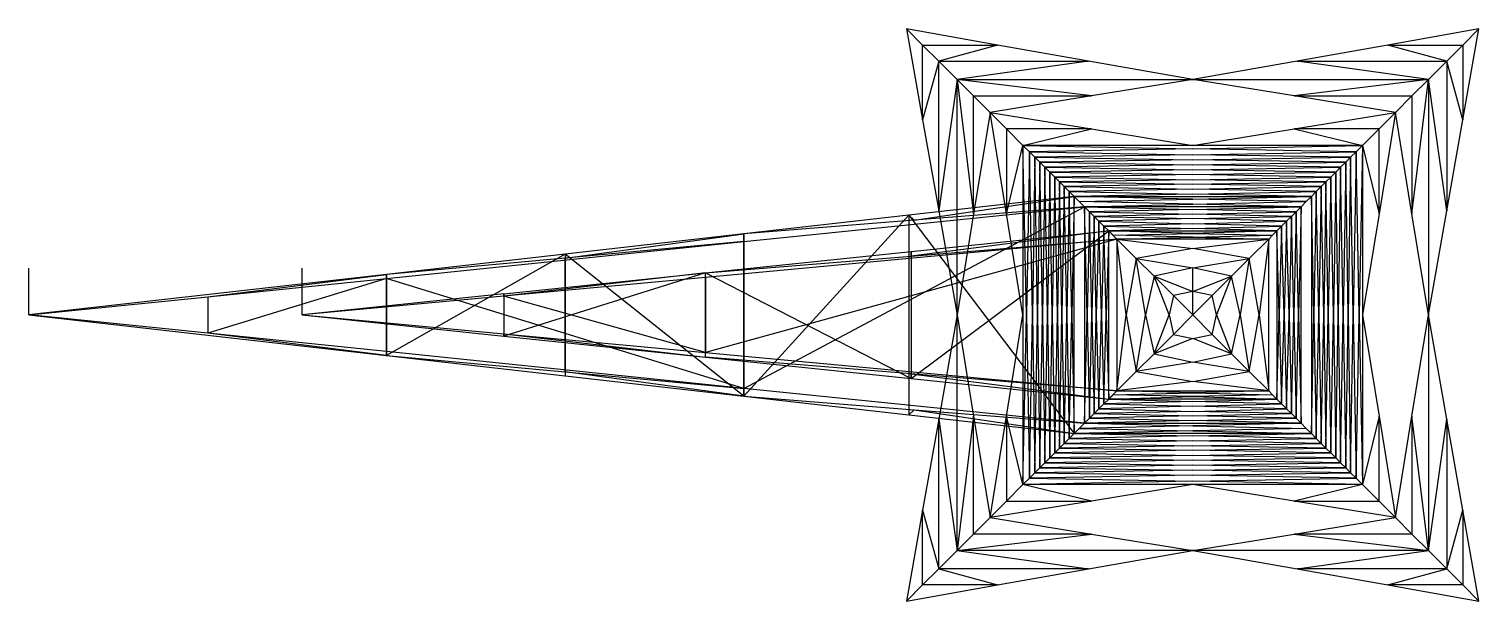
# Model space of a CAD drawing. Header units: metres. Extents: x -25 to 7, y -5 to 968.
# Drawn here: x -24.75 to 6.09, y 473.91 to 486.09 of the extents above; entities that cross this region are included whole.
import ezdxf

# ---------------------------------------------------------------- set-up
doc = ezdxf.new("R2010")
doc.units = ezdxf.units.M

msp = doc.modelspace()

# ---------------------------------------------------------------- linework, layer by layer
at = {"layer": 'tower_e_body'}
for p, q in [((-4.152, 485.745, 2.622), (-6.087, 486.087)), ((-6.087, 486.087), (-5.745, 484.152, 2.622)), ((-5.745, 485.745, 2.622), (-6.087, 486.087)), ((6.087, 486.087), (4.152, 485.745, 2.622)), ((6.087, 486.087), (5.745, 485.745, 2.622)), ((5.745, 484.152, 2.622), (6.087, 486.087)), ((-5.745, 485.745, 2.622), (-4.152, 485.745, 2.622)), ((-5.403, 485.403, 5.244), (-5.745, 485.745, 2.622)), ((-5.745, 484.152, 2.622), (-5.745, 485.745, 2.622)), ((-4.152, 485.745, 2.622), (-5.403, 485.403, 5.244)), ((-2.217, 485.403, 5.244), (-4.152, 485.745, 2.622)), ((4.152, 485.745, 2.622), (2.217, 485.403, 5.244)), ((5.403, 485.403, 5.244), (4.152, 485.745, 2.622)), ((4.152, 485.745, 2.622), (5.745, 485.745, 2.622)), ((5.745, 485.745, 2.622), (5.403, 485.403, 5.244)), ((5.745, 485.745, 2.622), (5.745, 484.152, 2.622)), ((-5.403, 485.403, 5.244), (-5.745, 484.152, 2.622)), ((-5.403, 485.403, 5.244), (-2.217, 485.403, 5.244)), ((-5.011, 485.011, 8.247), (-5.403, 485.403, 5.244)), ((-5.403, 482.217, 5.244), (-5.403, 485.403, 5.244)), ((-2.217, 485.403, 5.244), (-5.011, 485.011, 8.247)), ((0, 485.011, 8.247), (-2.217, 485.403, 5.244)), ((2.217, 485.403, 5.244), (0, 485.011, 8.247)), ((5.011, 485.011, 8.247), (2.217, 485.403, 5.244)), ((2.217, 485.403, 5.244), (5.403, 485.403, 5.244)), ((5.403, 485.403, 5.244), (5.011, 485.011, 8.247)), ((5.745, 484.152, 2.622), (5.403, 485.403, 5.244)), ((5.403, 485.403, 5.244), (5.403, 482.217, 5.244)), ((-5.011, 485.011, 8.247), (-5.403, 482.217, 5.244)), ((-2.155, 484.661, 10.926), (-5.011, 485.011, 8.247)), ((-5.011, 485.011, 8.247), (0, 485.011, 8.247)), ((-4.661, 484.661, 10.926), (-5.011, 485.011, 8.247)), ((-5.011, 480, 8.247), (-5.011, 485.011, 8.247)), ((-5.011, 485.011, 8.247), (-4.661, 482.155, 10.926)), ((0, 485.011, 8.247), (-2.155, 484.661, 10.926)), ((2.155, 484.661, 10.926), (0, 485.011, 8.247)), ((0, 485.011, 8.247), (5.011, 485.011, 8.247)), ((5.011, 485.011, 8.247), (2.155, 484.661, 10.926)), ((4.661, 482.155, 10.926), (5.011, 485.011, 8.247)), ((5.011, 485.011, 8.247), (4.661, 484.661, 10.926)), ((5.403, 482.217, 5.244), (5.011, 485.011, 8.247)), ((5.011, 485.011, 8.247), (5.011, 480, 8.247)), ((-4.661, 484.661, 10.926), (-2.155, 484.661, 10.926)), ((-4.311, 484.311, 13.605), (-4.661, 484.661, 10.926)), ((-4.661, 482.155, 10.926), (-4.661, 484.661, 10.926)), ((-2.155, 484.661, 10.926), (-4.311, 484.311, 13.605)), ((4.311, 484.311, 13.605), (2.155, 484.661, 10.926)), ((2.155, 484.661, 10.926), (4.661, 484.661, 10.926)), ((4.661, 484.661, 10.926), (4.311, 484.311, 13.605)), ((4.661, 484.661, 10.926), (4.661, 482.155, 10.926)), ((-5.745, 484.152, 2.622), (-5.403, 482.217, 5.244)), ((-4.311, 484.311, 13.605), (-4.661, 482.155, 10.926)), ((-4.311, 484.311, 13.605), (-2.155, 483.961, 16.285)), ((-3.961, 482.155, 16.285), (-4.311, 484.311, 13.605)), ((-3.961, 483.961, 16.285), (-4.311, 484.311, 13.605)), ((2.155, 483.961, 16.285), (4.311, 484.311, 13.605)), ((4.311, 484.311, 13.605), (3.961, 483.961, 16.285)), ((4.311, 484.311, 13.605), (3.961, 482.155, 16.285)), ((4.661, 482.155, 10.926), (4.311, 484.311, 13.605)), ((5.403, 482.217, 5.244), (5.745, 484.152, 2.622)), ((-2.155, 483.961, 16.285), (-3.961, 483.961, 16.285)), ((-3.961, 483.961, 16.285), (-3.961, 482.155, 16.285)), ((-3.611, 483.611, 18.964), (-3.961, 483.961, 16.285)), ((-3.611, 483.611, 18.964), (-2.155, 483.961, 16.285)), ((-2.155, 483.961, 16.285), (0, 483.611, 18.964)), ((0, 483.611, 18.964), (2.155, 483.961, 16.285)), ((2.155, 483.961, 16.285), (3.611, 483.611, 18.964)), ((3.961, 483.961, 16.285), (2.155, 483.961, 16.285)), ((3.611, 483.611, 18.964), (3.961, 483.961, 16.285)), ((3.961, 482.155, 16.285), (3.961, 483.961, 16.285)), ((-3.961, 482.155, 16.285), (-3.611, 483.611, 18.964)), ((-3.611, 483.611, 18.964), (0, 483.539, 20.964)), ((0, 483.611, 18.964), (-3.611, 483.611, 18.964)), ((-3.539, 480, 20.964), (-3.611, 483.611, 18.964)), ((-3.475, 483.475, 22.725), (-3.611, 483.611, 18.964)), ((-3.611, 483.611, 18.964), (-3.611, 480, 18.964)), ((0, 483.539, 20.964), (-3.475, 483.475, 22.725)), ((0, 483.539, 20.964), (3.611, 483.611, 18.964)), ((3.611, 483.611, 18.964), (0, 483.611, 18.964)), ((3.475, 483.475, 22.725), (0, 483.539, 20.964)), ((3.611, 483.611, 18.964), (3.475, 483.475, 22.725)), ((3.611, 483.611, 18.964), (3.539, 480, 20.964)), ((3.611, 483.611, 18.964), (3.961, 482.155, 16.285)), ((3.611, 483.611, 18.964), (3.611, 480, 18.964)), ((-3.475, 483.475, 22.725), (-3.539, 480, 20.964)), ((-3.475, 483.475, 22.725), (0, 483.411, 24.486)), ((-3.411, 480, 24.486), (-3.475, 483.475, 22.725)), ((-3.358, 483.358, 25.946), (-3.475, 483.475, 22.725)), ((-3.358, 483.358, 25.946), (-3.411, 480, 24.486)), ((0, 483.411, 24.486), (-3.358, 483.358, 25.946)), ((-3.358, 483.358, 25.946), (0, 483.305, 27.405)), ((-3.252, 483.252, 28.866), (-3.358, 483.358, 25.946)), ((-3.305, 480, 27.405), (-3.358, 483.358, 25.946)), ((-3.252, 483.252, 28.866), (-3.305, 480, 27.405)), ((0, 483.305, 27.405), (-3.252, 483.252, 28.866)), ((-3.252, 483.252, 28.866), (0, 483.199, 30.326)), ((-3.199, 480, 30.326), (-3.252, 483.252, 28.866)), ((-3.145, 483.145, 31.815), (-3.252, 483.252, 28.866)), ((0, 483.411, 24.486), (3.475, 483.475, 22.725)), ((3.358, 483.358, 25.946), (0, 483.411, 24.486)), ((0, 483.305, 27.405), (3.358, 483.358, 25.946)), ((3.252, 483.252, 28.866), (0, 483.305, 27.405)), ((0, 483.199, 30.326), (3.252, 483.252, 28.866)), ((3.252, 483.252, 28.866), (3.145, 483.145, 31.815)), ((3.252, 483.252, 28.866), (3.199, 480, 30.326)), ((3.358, 483.358, 25.946), (3.252, 483.252, 28.866)), ((3.305, 480, 27.405), (3.252, 483.252, 28.866)), ((3.358, 483.358, 25.946), (3.305, 480, 27.405)), ((3.475, 483.475, 22.725), (3.358, 483.358, 25.946)), ((3.411, 480, 24.486), (3.358, 483.358, 25.946)), ((3.475, 483.475, 22.725), (3.411, 480, 24.486)), ((3.539, 480, 20.964), (3.475, 483.475, 22.725)), ((-3.145, 483.145, 31.815), (-3.199, 480, 30.326)), ((0, 483.199, 30.326), (-3.145, 483.145, 31.815)), ((-3.145, 483.145, 31.815), (0, 483.091, 33.303)), ((-3.042, 483.042, 34.657), (-3.145, 483.145, 31.815)), ((-3.091, 480, 33.303), (-3.145, 483.145, 31.815)), ((-3.042, 483.042, 34.657), (-3.091, 480, 33.303)), ((0, 483.091, 33.303), (-3.042, 483.042, 34.657)), ((-3.042, 483.042, 34.657), (0, 482.993, 36.01)), ((-2.993, 480, 36.01), (-3.042, 483.042, 34.657)), ((-2.935, 482.935, 37.607), (-3.042, 483.042, 34.657)), ((-2.935, 482.935, 37.607), (-2.993, 480, 36.01)), ((0, 482.993, 36.01), (-2.935, 482.935, 37.607)), ((-2.935, 482.935, 37.607), (0, 482.877, 39.203)), ((-2.831, 482.831, 40.475), (-2.935, 482.935, 37.607)), ((-2.877, 480, 39.203), (-2.935, 482.935, 37.607)), ((3.145, 483.145, 31.815), (0, 483.199, 30.326)), ((0, 483.091, 33.303), (3.145, 483.145, 31.815)), ((3.042, 483.042, 34.657), (0, 483.091, 33.303)), ((0, 482.993, 36.01), (3.042, 483.042, 34.657)), ((2.935, 482.935, 37.607), (0, 482.993, 36.01)), ((0, 482.877, 39.203), (2.935, 482.935, 37.607)), ((2.935, 482.935, 37.607), (2.831, 482.831, 40.475)), ((2.935, 482.935, 37.607), (2.877, 480, 39.203)), ((3.042, 483.042, 34.657), (2.935, 482.935, 37.607)), ((2.993, 480, 36.01), (2.935, 482.935, 37.607)), ((3.042, 483.042, 34.657), (2.993, 480, 36.01)), ((3.145, 483.145, 31.815), (3.042, 483.042, 34.657)), ((3.091, 480, 33.303), (3.042, 483.042, 34.657)), ((3.145, 483.145, 31.815), (3.091, 480, 33.303)), ((3.199, 480, 30.326), (3.145, 483.145, 31.815)), ((-2.831, 482.831, 40.475), (-2.877, 480, 39.203)), ((0, 482.877, 39.203), (-2.831, 482.831, 40.475)), ((-2.831, 482.831, 40.475), (0, 482.785, 41.748)), ((-2.785, 480, 41.748), (-2.831, 482.831, 40.475)), ((-2.732, 482.732, 43.208), (-2.831, 482.831, 40.475)), ((-2.732, 482.732, 43.208), (-2.785, 480, 41.748)), ((0, 482.785, 41.748), (-2.732, 482.732, 43.208)), ((-2.732, 482.732, 43.208), (0, 482.679, 44.668)), ((-2.627, 482.627, 46.101), (-2.732, 482.732, 43.208)), ((-2.679, 480, 44.668), (-2.732, 482.732, 43.208)), ((-2.627, 482.627, 46.101), (-2.679, 480, 44.668)), ((0, 482.679, 44.668), (-2.627, 482.627, 46.101)), ((-2.575, 480, 47.534), (-2.627, 482.627, 46.101)), ((-2.627, 482.627, 46.101), (0, 482.575, 47.534)), ((-2.522, 482.522, 48.999), (-2.627, 482.627, 46.101)), ((2.831, 482.831, 40.475), (0, 482.877, 39.203)), ((0, 482.785, 41.748), (2.831, 482.831, 40.475)), ((2.732, 482.732, 43.208), (0, 482.785, 41.748)), ((0, 482.679, 44.668), (2.732, 482.732, 43.208)), ((2.627, 482.627, 46.101), (0, 482.679, 44.668)), ((0, 482.575, 47.534), (2.627, 482.627, 46.101)), ((2.627, 482.627, 46.101), (2.522, 482.522, 48.999)), ((2.627, 482.627, 46.101), (2.575, 480, 47.534)), ((2.732, 482.732, 43.208), (2.627, 482.627, 46.101)), ((2.679, 480, 44.668), (2.627, 482.627, 46.101)), ((2.732, 482.732, 43.208), (2.679, 480, 44.668)), ((2.831, 482.831, 40.475), (2.732, 482.732, 43.208)), ((2.785, 480, 41.748), (2.732, 482.732, 43.208)), ((2.831, 482.831, 40.475), (2.785, 480, 41.748)), ((2.877, 480, 39.203), (2.831, 482.831, 40.475)), ((-2.522, 482.522, 48.999), (-2.575, 480, 47.534)), ((0, 482.575, 47.534), (-2.522, 482.522, 48.999)), ((-2.522, 482.522, 48.999), (2.522, 482.522, 48.999)), ((-2.522, 477.478, 48.999), (-2.522, 482.522, 48.999)), ((-2.413, 482.413, 51.998), (-2.522, 482.522, 48.999)), ((0, 482.466, 50.532), (-2.522, 482.522, 48.999)), ((-2.413, 482.413, 51.998), (0, 482.466, 50.532)), ((-2.305, 482.305, 54.997), (-2.413, 482.413, 51.998)), ((0, 482.358, 53.532), (-2.413, 482.413, 51.998)), ((-2.305, 482.305, 54.997), (0, 482.358, 53.532)), ((2.305, 482.305, 54.997), (-2.305, 482.305, 54.997)), ((-2.305, 482.305, 54.997), (0, 482.246, 56.625)), ((-2.196, 482.196, 58), (-2.305, 482.305, 54.997)), ((-2.305, 482.305, 54.997), (-2.305, 477.695, 54.997)), ((-2.246, 480, 56.625), (-2.305, 482.305, 54.997)), ((2.522, 482.522, 48.999), (0, 482.575, 47.534)), ((0, 482.466, 50.532), (2.522, 482.522, 48.999)), ((2.413, 482.413, 51.998), (0, 482.466, 50.532)), ((0, 482.358, 53.532), (2.413, 482.413, 51.998)), ((2.305, 482.305, 54.997), (0, 482.358, 53.532)), ((0, 482.246, 56.625), (2.305, 482.305, 54.997)), ((2.305, 482.305, 54.997), (2.196, 482.196, 58)), ((2.305, 482.305, 54.997), (2.246, 480, 56.625)), ((2.305, 482.305, 54.997), (2.413, 482.413, 51.998)), ((2.305, 477.695, 54.997), (2.305, 482.305, 54.997)), ((2.413, 482.413, 51.998), (2.522, 482.522, 48.999)), ((2.522, 482.522, 48.999), (2.522, 477.478, 48.999)), ((2.575, 480, 47.534), (2.522, 482.522, 48.999)), ((-5.403, 482.217, 5.244), (-5.011, 480, 8.247)), ((-4.661, 482.155, 10.926), (-5.011, 480, 8.247)), ((-3.611, 480, 18.964), (-3.961, 482.155, 16.285)), ((-2.196, 482.196, 58), (-2.246, 480, 56.625)), ((0, 482.246, 56.625), (-2.196, 482.196, 58)), ((-2.146, 480, 59.376), (-2.196, 482.196, 58)), ((-2.196, 482.196, 58), (0, 482.146, 59.376)), ((-2.098, 482.098, 60.681), (-2.196, 482.196, 58)), ((-2.098, 482.098, 60.681), (-2.146, 480, 59.376)), ((0, 482.146, 59.376), (-2.098, 482.098, 60.681)), ((-2.051, 480, 61.986), (-2.098, 482.098, 60.681)), ((-1.996, 481.996, 63.503), (-2.098, 482.098, 60.681)), ((-2.098, 482.098, 60.681), (0, 482.051, 61.986)), ((-1.996, 481.996, 63.503), (-2.051, 480, 61.986)), ((0, 482.051, 61.986), (-1.996, 481.996, 63.503)), ((-1.941, 480, 65.02), (-1.996, 481.996, 63.503)), ((-1.89, 481.89, 66.431), (-1.996, 481.996, 63.503)), ((-1.996, 481.996, 63.503), (0, 481.941, 65.02)), ((2.196, 482.196, 58), (0, 482.246, 56.625)), ((0, 482.146, 59.376), (2.196, 482.196, 58)), ((2.098, 482.098, 60.681), (0, 482.146, 59.376)), ((0, 482.051, 61.986), (2.098, 482.098, 60.681)), ((1.996, 481.996, 63.503), (0, 482.051, 61.986)), ((0, 481.941, 65.02), (1.996, 481.996, 63.503)), ((1.996, 481.996, 63.503), (1.89, 481.89, 66.431)), ((1.996, 481.996, 63.503), (1.941, 480, 65.02)), ((2.098, 482.098, 60.681), (1.996, 481.996, 63.503)), ((2.051, 480, 61.986), (1.996, 481.996, 63.503)), ((2.098, 482.098, 60.681), (2.051, 480, 61.986)), ((2.196, 482.196, 58), (2.098, 482.098, 60.681)), ((2.146, 480, 59.376), (2.098, 482.098, 60.681)), ((2.196, 482.196, 58), (2.146, 480, 59.376)), ((2.246, 480, 56.625), (2.196, 482.196, 58)), ((3.961, 482.155, 16.285), (3.611, 480, 18.964)), ((5.011, 480, 8.247), (4.661, 482.155, 10.926)), ((5.011, 480, 8.247), (5.403, 482.217, 5.244)), ((-1.89, 481.89, 66.431), (-1.941, 480, 65.02)), ((0, 481.941, 65.02), (-1.89, 481.89, 66.431)), ((-1.788, 481.788, 69.24), (-1.89, 481.89, 66.431)), ((-1.839, 480, 67.842), (-1.89, 481.89, 66.431)), ((-1.89, 481.89, 66.431), (0, 481.839, 67.842)), ((-1.788, 481.788, 69.24), (-1.839, 480, 67.842)), ((0, 481.839, 67.842), (-1.788, 481.788, 69.24)), ((-1.788, 478.212, 69.24), (-1.788, 481.788, 69.24)), ((-1.788, 481.788, 69.24), (-1.697, 481.697, 71.755)), ((0, 481.738, 70.61), (-1.788, 481.788, 69.24)), ((-1.788, 481.788, 69.24), (1.788, 481.788, 69.24)), ((-1.697, 481.697, 71.755), (0, 481.738, 70.61)), ((0, 481.655, 72.899), (-1.697, 481.697, 71.755)), ((-1.697, 481.697, 71.755), (-1.616, 481.616, 73.99)), ((1.89, 481.89, 66.431), (0, 481.941, 65.02)), ((0, 481.839, 67.842), (1.89, 481.89, 66.431)), ((1.788, 481.788, 69.24), (0, 481.839, 67.842)), ((1.788, 481.788, 69.24), (0, 481.738, 70.61)), ((0, 481.738, 70.61), (1.697, 481.697, 71.755)), ((0, 481.655, 72.899), (1.698, 481.697, 71.755)), ((1.616, 481.616, 73.99), (1.698, 481.697, 71.755)), ((1.616, 481.616, 73.99), (1.697, 481.697, 71.755)), ((1.697, 481.697, 71.755), (1.788, 481.788, 69.24)), ((1.788, 481.788, 69.24), (1.89, 481.89, 66.431)), ((1.839, 480, 67.842), (1.788, 481.788, 69.24)), ((1.788, 481.788, 69.24), (1.788, 478.212, 69.24)), ((1.89, 481.89, 66.431), (1.839, 480, 67.842)), ((1.941, 480, 65.02), (1.89, 481.89, 66.431)), ((-1.616, 481.616, 73.99), (0, 481.655, 72.899)), ((-1.202, 481.202, 77.849), (-1.616, 481.616, 73.99)), ((-1.616, 481.616, 73.99), (-1.616, 478.384, 73.99)), ((-1.413, 480, 75.885), (-1.616, 481.616, 73.99)), ((-1.616, 481.616, 73.99), (0, 481.413, 75.885)), ((1.616, 481.616, 73.99), (-1.616, 481.616, 73.99)), ((0, 481.413, 75.885), (-1.202, 481.202, 77.849)), ((0, 481.655, 72.899), (1.616, 481.616, 73.99)), ((0, 481.413, 75.885), (1.616, 481.616, 73.99)), ((1.202, 481.202, 77.849), (0, 481.413, 75.885)), ((1.616, 481.616, 73.99), (1.202, 481.202, 77.849)), ((1.616, 481.616, 73.99), (1.413, 480, 75.885)), ((1.616, 478.384, 73.99), (1.616, 481.616, 73.99)), ((-1.202, 481.202, 77.849), (-1.413, 480, 75.885)), ((-0.824, 480.824, 81.373), (-1.202, 481.202, 77.849)), ((-1.005, 480, 79.686), (-1.202, 481.202, 77.849)), ((-1.202, 481.202, 77.849), (0, 481.005, 79.686)), ((0, 481.005, 79.686), (1.202, 481.202, 77.849)), ((1.202, 481.202, 77.849), (0.824, 480.824, 81.373)), ((1.202, 481.202, 77.849), (1.005, 480, 79.686)), ((1.413, 480, 75.885), (1.202, 481.202, 77.849)), ((-0.824, 480.824, 81.373), (-1.005, 480, 79.686)), ((0, 481.005, 79.686), (-0.824, 480.824, 81.373)), ((-0.503, 480, 84.372), (-0.824, 480.824, 81.373)), ((-0.412, 480.412, 85.216), (-0.824, 480.824, 81.373)), ((-0.824, 480.824, 81.373), (0, 480.503, 84.372)), ((0.824, 480.824, 81.373), (0, 481.005, 79.686)), ((0, 480.503, 84.372), (0.824, 480.824, 81.373)), ((0.824, 480.824, 81.373), (0.412, 480.412, 85.216)), ((0.824, 480.824, 81.373), (0.503, 480, 84.372)), ((1.005, 480, 79.686), (0.824, 480.824, 81.373)), ((0, 480.503, 84.372), (-0.412, 480.412, 85.216)), ((0.412, 480.412, 85.216), (0, 480.503, 84.372)), ((-0.412, 480.412, 85.216), (-0.503, 480, 84.372)), ((0, 480, 89.059), (-0.412, 480.412, 85.216)), ((0, 480, 89.059), (0.412, 480.412, 85.216)), ((0.503, 480, 84.372), (0.412, 480.412, 85.216)), ((-5.011, 480, 8.247), (-5.403, 477.783, 5.244)), ((-5.011, 480, 8.247), (-4.661, 477.845, 10.926)), ((-5.011, 474.989, 8.247), (-5.011, 480, 8.247)), ((-3.961, 477.845, 16.285), (-3.611, 480, 18.964)), ((-3.611, 476.389, 18.964), (-3.539, 480, 20.964)), ((-3.611, 480, 18.964), (-3.611, 476.389, 18.964)), ((-3.539, 480, 20.964), (-3.475, 476.525, 22.725)), ((-3.475, 476.525, 22.725), (-3.411, 480, 24.486)), ((-3.411, 480, 24.486), (-3.358, 476.642, 25.946)), ((-3.358, 476.642, 25.946), (-3.305, 480, 27.405)), ((-3.305, 480, 27.405), (-3.252, 476.748, 28.866)), ((-3.252, 476.748, 28.866), (-3.199, 480, 30.326)), ((-3.199, 480, 30.326), (-3.145, 476.855, 31.815)), ((-3.145, 476.855, 31.815), (-3.091, 480, 33.303)), ((-3.091, 480, 33.303), (-3.042, 476.958, 34.657)), ((-3.042, 476.958, 34.657), (-2.993, 480, 36.01)), ((-2.993, 480, 36.01), (-2.935, 477.065, 37.607)), ((-2.935, 477.065, 37.607), (-2.877, 480, 39.203)), ((-2.877, 480, 39.203), (-2.831, 477.169, 40.475)), ((-2.831, 477.169, 40.475), (-2.785, 480, 41.748)), ((-2.785, 480, 41.748), (-2.732, 477.268, 43.208)), ((-2.732, 477.268, 43.208), (-2.679, 480, 44.668)), ((-2.679, 480, 44.668), (-2.627, 477.373, 46.101)), ((-2.627, 477.373, 46.101), (-2.575, 480, 47.534)), ((-2.575, 480, 47.534), (-2.522, 477.478, 48.999)), ((-2.305, 477.695, 54.997), (-2.246, 480, 56.625)), ((-2.246, 480, 56.625), (-2.196, 477.804, 58)), ((-2.196, 477.804, 58), (-2.146, 480, 59.376)), ((-2.146, 480, 59.376), (-2.098, 477.902, 60.681)), ((-2.098, 477.902, 60.681), (-2.051, 480, 61.986)), ((-2.051, 480, 61.986), (-1.996, 478.004, 63.503)), ((-1.996, 478.004, 63.503), (-1.941, 480, 65.02)), ((-1.941, 480, 65.02), (-1.89, 478.11, 66.431)), ((-1.89, 478.11, 66.431), (-1.839, 480, 67.842)), ((-1.839, 480, 67.842), (-1.788, 478.212, 69.24)), ((-1.616, 478.384, 73.99), (-1.413, 480, 75.885)), ((-1.413, 480, 75.885), (-1.202, 478.798, 77.849)), ((-1.202, 478.798, 77.849), (-1.005, 480, 79.686)), ((-1.005, 480, 79.686), (-0.824, 479.176, 81.373)), ((-0.824, 479.176, 81.373), (-0.503, 480, 84.372)), ((-0.503, 480, 84.372), (-0.412, 479.588, 85.216)), ((0, 480, 89.059), (-0.412, 479.588, 85.216)), ((0.412, 479.588, 85.216), (0, 480, 89.059)), ((0.412, 479.588, 85.216), (0.503, 480, 84.372)), ((0.503, 480, 84.372), (0.824, 479.176, 81.373)), ((0.824, 479.176, 81.373), (1.005, 480, 79.686)), ((1.005, 480, 79.686), (1.202, 478.798, 77.849)), ((1.202, 478.798, 77.849), (1.413, 480, 75.885)), ((1.413, 480, 75.885), (1.616, 478.384, 73.99)), ((1.788, 478.212, 69.24), (1.839, 480, 67.842)), ((1.839, 480, 67.842), (1.89, 478.11, 66.431)), ((1.89, 478.11, 66.431), (1.941, 480, 65.02)), ((1.941, 480, 65.02), (1.996, 478.004, 63.503)), ((1.996, 478.004, 63.503), (2.051, 480, 61.986)), ((2.051, 480, 61.986), (2.098, 477.902, 60.681)), ((2.098, 477.902, 60.681), (2.146, 480, 59.376)), ((2.146, 480, 59.376), (2.196, 477.804, 58)), ((2.196, 477.804, 58), (2.246, 480, 56.625)), ((2.246, 480, 56.625), (2.305, 477.695, 54.997)), ((2.522, 477.478, 48.999), (2.575, 480, 47.534)), ((2.575, 480, 47.534), (2.627, 477.373, 46.101)), ((2.627, 477.373, 46.101), (2.679, 480, 44.668)), ((2.679, 480, 44.668), (2.732, 477.268, 43.208)), ((2.732, 477.268, 43.208), (2.785, 480, 41.748)), ((2.785, 480, 41.748), (2.831, 477.169, 40.475)), ((2.831, 477.169, 40.475), (2.877, 480, 39.203)), ((2.877, 480, 39.203), (2.935, 477.065, 37.607)), ((2.935, 477.065, 37.607), (2.993, 480, 36.01)), ((2.993, 480, 36.01), (3.042, 476.958, 34.657)), ((3.042, 476.958, 34.657), (3.091, 480, 33.303)), ((3.091, 480, 33.303), (3.145, 476.855, 31.815)), ((3.145, 476.855, 31.815), (3.199, 480, 30.326)), ((3.199, 480, 30.326), (3.252, 476.748, 28.866)), ((3.252, 476.748, 28.866), (3.305, 480, 27.405)), ((3.305, 480, 27.405), (3.358, 476.642, 25.946)), ((3.358, 476.642, 25.946), (3.411, 480, 24.486)), ((3.411, 480, 24.486), (3.475, 476.525, 22.725)), ((3.475, 476.525, 22.725), (3.539, 480, 20.964)), ((3.539, 480, 20.964), (3.611, 476.389, 18.964)), ((3.611, 480, 18.964), (3.961, 477.845, 16.285)), ((3.611, 480, 18.964), (3.611, 476.389, 18.964)), ((4.661, 477.845, 10.926), (5.011, 480, 8.247)), ((5.011, 480, 8.247), (5.011, 474.989, 8.247)), ((5.403, 477.783, 5.244), (5.011, 480, 8.247)), ((-0.412, 479.588, 85.216), (-0.824, 479.176, 81.373)), ((-0.412, 479.588, 85.216), (0, 479.497, 84.372)), ((0, 479.497, 84.372), (0.412, 479.588, 85.216)), ((0.412, 479.588, 85.216), (0.824, 479.176, 81.373)), ((0, 479.497, 84.372), (-0.824, 479.176, 81.373)), ((0.824, 479.176, 81.373), (0, 479.497, 84.372)), ((-0.824, 479.176, 81.373), (-1.202, 478.798, 77.849)), ((0, 478.995, 79.686), (-1.202, 478.798, 77.849)), ((-0.824, 479.176, 81.373), (0, 478.995, 79.686)), ((0, 478.995, 79.686), (0.824, 479.176, 81.373)), ((1.202, 478.798, 77.849), (0, 478.995, 79.686)), ((0.824, 479.176, 81.373), (1.202, 478.798, 77.849)), ((-1.202, 478.798, 77.849), (-1.616, 478.384, 73.99)), ((-1.202, 478.798, 77.849), (0, 478.587, 75.885)), ((0, 478.587, 75.885), (1.202, 478.798, 77.849)), ((1.202, 478.798, 77.849), (1.616, 478.384, 73.99)), ((-1.697, 478.303, 71.755), (-1.788, 478.212, 69.24)), ((-1.616, 478.384, 73.99), (-1.697, 478.303, 71.755)), ((-1.697, 478.303, 71.755), (0, 478.345, 72.899)), ((0, 478.262, 70.61), (-1.697, 478.303, 71.755)), ((0, 478.587, 75.885), (-1.616, 478.384, 73.99)), ((0, 478.345, 72.899), (-1.616, 478.384, 73.99)), ((-1.616, 478.384, 73.99), (1.616, 478.384, 73.99)), ((1.616, 478.384, 73.99), (0, 478.587, 75.885)), ((1.616, 478.384, 73.99), (0, 478.345, 72.899)), ((0, 478.345, 72.899), (1.697, 478.303, 71.755)), ((1.697, 478.303, 71.755), (0, 478.262, 70.61)), ((1.616, 478.384, 73.99), (1.697, 478.302, 71.755)), ((1.697, 478.303, 71.755), (1.616, 478.384, 73.99)), ((1.788, 478.212, 69.24), (1.697, 478.303, 71.755)), ((-2.098, 477.902, 60.681), (-1.996, 478.004, 63.503)), ((-1.996, 478.004, 63.503), (-1.89, 478.11, 66.431)), ((0, 478.059, 65.02), (-1.996, 478.004, 63.503)), ((-1.996, 478.004, 63.503), (0, 477.949, 61.986)), ((-1.89, 478.11, 66.431), (-1.788, 478.212, 69.24)), ((0, 478.161, 67.842), (-1.89, 478.11, 66.431)), ((-1.89, 478.11, 66.431), (0, 478.059, 65.02)), ((-1.788, 478.212, 69.24), (0, 478.262, 70.61)), ((-1.788, 478.212, 69.24), (0, 478.161, 67.842)), ((1.788, 478.212, 69.24), (-1.788, 478.212, 69.24)), ((0, 478.262, 70.61), (1.788, 478.212, 69.24)), ((0, 478.161, 67.842), (1.788, 478.212, 69.24)), ((1.89, 478.11, 66.431), (0, 478.161, 67.842)), ((0, 478.059, 65.02), (1.89, 478.11, 66.431)), ((1.996, 478.004, 63.503), (0, 478.059, 65.02)), ((0, 477.949, 61.986), (1.996, 478.004, 63.503)), ((1.89, 478.11, 66.431), (1.788, 478.212, 69.24)), ((1.89, 478.11, 66.431), (1.996, 478.004, 63.503)), ((1.996, 478.004, 63.503), (2.098, 477.902, 60.681)), ((-5.403, 477.783, 5.244), (-5.745, 475.848, 2.622)), ((-5.403, 477.783, 5.244), (-5.011, 474.989, 8.247)), ((-5.403, 474.597, 5.244), (-5.403, 477.783, 5.244)), ((-4.661, 477.845, 10.926), (-5.011, 474.989, 8.247)), ((-4.661, 477.845, 10.926), (-4.311, 475.689, 13.605)), ((-4.661, 475.339, 10.926), (-4.661, 477.845, 10.926)), ((-4.311, 475.689, 13.605), (-3.961, 477.845, 16.285)), ((-3.611, 476.389, 18.964), (-3.961, 477.845, 16.285)), ((-3.961, 477.845, 16.285), (-3.961, 476.039, 16.285)), ((-2.305, 477.695, 54.997), (-2.413, 477.587, 51.998)), ((-2.305, 477.695, 54.997), (-2.196, 477.804, 58)), ((0, 477.754, 56.625), (-2.305, 477.695, 54.997)), ((-2.305, 477.695, 54.997), (2.305, 477.695, 54.997)), ((-2.305, 477.695, 54.997), (0, 477.642, 53.532)), ((-2.196, 477.804, 58), (-2.098, 477.902, 60.681)), ((0, 477.854, 59.376), (-2.196, 477.804, 58)), ((-2.196, 477.804, 58), (0, 477.754, 56.625)), ((0, 477.949, 61.986), (-2.098, 477.902, 60.681)), ((-2.098, 477.902, 60.681), (0, 477.854, 59.376)), ((2.098, 477.902, 60.681), (0, 477.949, 61.986)), ((0, 477.854, 59.376), (2.098, 477.902, 60.681)), ((2.196, 477.804, 58), (0, 477.854, 59.376)), ((0, 477.754, 56.625), (2.196, 477.804, 58)), ((2.305, 477.695, 54.997), (0, 477.754, 56.625)), ((2.305, 477.695, 54.997), (0, 477.642, 53.532)), ((2.098, 477.902, 60.681), (2.196, 477.804, 58)), ((2.196, 477.804, 58), (2.305, 477.695, 54.997)), ((2.305, 477.695, 54.997), (2.413, 477.587, 51.998)), ((3.961, 477.845, 16.285), (3.611, 476.389, 18.964)), ((3.961, 477.845, 16.285), (4.311, 475.689, 13.605)), ((3.961, 476.039, 16.285), (3.961, 477.845, 16.285)), ((4.311, 475.689, 13.605), (4.661, 477.845, 10.926)), ((5.011, 474.989, 8.247), (4.661, 477.845, 10.926)), ((4.661, 477.845, 10.926), (4.661, 475.339, 10.926)), ((5.011, 474.989, 8.247), (5.403, 477.783, 5.244)), ((5.745, 475.848, 2.622), (5.403, 477.783, 5.244)), ((5.403, 477.783, 5.244), (5.403, 474.597, 5.244)), ((-2.732, 477.268, 43.208), (-2.627, 477.373, 46.101)), ((-2.627, 477.373, 46.101), (-2.522, 477.478, 48.999)), ((0, 477.425, 47.534), (-2.627, 477.373, 46.101)), ((-2.627, 477.373, 46.101), (0, 477.321, 44.668)), ((-2.413, 477.587, 51.998), (-2.522, 477.478, 48.999)), ((0, 477.534, 50.532), (-2.522, 477.478, 48.999)), ((2.522, 477.478, 48.999), (-2.522, 477.478, 48.999)), ((-2.522, 477.478, 48.999), (0, 477.425, 47.534)), ((0, 477.642, 53.532), (-2.413, 477.587, 51.998)), ((-2.413, 477.587, 51.998), (0, 477.534, 50.532)), ((0, 477.642, 53.532), (2.413, 477.587, 51.998)), ((2.413, 477.587, 51.998), (0, 477.534, 50.532)), ((0, 477.534, 50.532), (2.522, 477.478, 48.999)), ((0, 477.425, 47.534), (2.522, 477.478, 48.999)), ((2.627, 477.373, 46.101), (0, 477.425, 47.534)), ((0, 477.321, 44.668), (2.627, 477.373, 46.101)), ((2.413, 477.587, 51.998), (2.522, 477.478, 48.999)), ((2.522, 477.478, 48.999), (2.627, 477.373, 46.101)), ((2.627, 477.373, 46.101), (2.732, 477.268, 43.208)), ((-3.042, 476.958, 34.657), (-2.935, 477.065, 37.607)), ((-2.935, 477.065, 37.607), (-2.831, 477.169, 40.475)), ((0, 477.123, 39.203), (-2.935, 477.065, 37.607)), ((-2.935, 477.065, 37.607), (0, 477.007, 36.01)), ((-2.831, 477.169, 40.475), (-2.732, 477.268, 43.208)), ((0, 477.215, 41.748), (-2.831, 477.169, 40.475)), ((-2.831, 477.169, 40.475), (0, 477.123, 39.203)), ((0, 477.321, 44.668), (-2.732, 477.268, 43.208)), ((-2.732, 477.268, 43.208), (0, 477.215, 41.748)), ((2.732, 477.268, 43.208), (0, 477.321, 44.668)), ((0, 477.215, 41.748), (2.732, 477.268, 43.208)), ((2.831, 477.169, 40.475), (0, 477.215, 41.748)), ((0, 477.123, 39.203), (2.831, 477.169, 40.475)), ((2.935, 477.065, 37.607), (0, 477.123, 39.203)), ((0, 477.007, 36.01), (2.935, 477.065, 37.607)), ((2.831, 477.169, 40.475), (2.732, 477.268, 43.208)), ((2.831, 477.169, 40.475), (2.935, 477.065, 37.607)), ((2.935, 477.065, 37.607), (3.042, 476.958, 34.657)), ((-3.358, 476.642, 25.946), (-3.252, 476.748, 28.866)), ((-3.252, 476.748, 28.866), (-3.145, 476.855, 31.815)), ((0, 476.801, 30.326), (-3.252, 476.748, 28.866)), ((-3.252, 476.748, 28.866), (0, 476.695, 27.405)), ((-3.145, 476.855, 31.815), (-3.042, 476.958, 34.657)), ((0, 476.909, 33.303), (-3.145, 476.855, 31.815)), ((-3.145, 476.855, 31.815), (0, 476.801, 30.326)), ((0, 477.007, 36.01), (-3.042, 476.958, 34.657)), ((-3.042, 476.958, 34.657), (0, 476.909, 33.303)), ((3.042, 476.958, 34.657), (0, 477.007, 36.01)), ((0, 476.909, 33.303), (3.042, 476.958, 34.657)), ((3.145, 476.855, 31.815), (0, 476.909, 33.303)), ((0, 476.801, 30.326), (3.145, 476.855, 31.815)), ((3.252, 476.748, 28.866), (0, 476.801, 30.326)), ((0, 476.695, 27.405), (3.252, 476.748, 28.866)), ((3.042, 476.958, 34.657), (3.145, 476.855, 31.815)), ((3.145, 476.855, 31.815), (3.252, 476.748, 28.866)), ((3.252, 476.748, 28.866), (3.358, 476.642, 25.946)), ((-3.611, 476.389, 18.964), (-3.475, 476.525, 22.725)), ((0, 476.461, 20.964), (-3.611, 476.389, 18.964)), ((-3.475, 476.525, 22.725), (-3.358, 476.642, 25.946)), ((0, 476.589, 24.486), (-3.475, 476.525, 22.725)), ((-3.475, 476.525, 22.725), (0, 476.461, 20.964)), ((0, 476.695, 27.405), (-3.358, 476.642, 25.946)), ((-3.358, 476.642, 25.946), (0, 476.589, 24.486)), ((3.358, 476.642, 25.946), (0, 476.695, 27.405)), ((0, 476.589, 24.486), (3.358, 476.642, 25.946)), ((3.475, 476.525, 22.725), (0, 476.589, 24.486)), ((0, 476.461, 20.964), (3.475, 476.525, 22.725)), ((3.611, 476.389, 18.964), (0, 476.461, 20.964)), ((3.358, 476.642, 25.946), (3.475, 476.525, 22.725)), ((3.475, 476.525, 22.725), (3.611, 476.389, 18.964)), ((-3.961, 476.039, 16.285), (-3.611, 476.389, 18.964)), ((-2.155, 476.039, 16.285), (-3.611, 476.389, 18.964)), ((0, 476.389, 18.964), (-3.611, 476.389, 18.964)), ((0, 476.389, 18.964), (-2.155, 476.039, 16.285)), ((2.155, 476.039, 16.285), (0, 476.389, 18.964)), ((3.611, 476.389, 18.964), (0, 476.389, 18.964)), ((3.611, 476.389, 18.964), (2.155, 476.039, 16.285)), ((3.611, 476.389, 18.964), (3.961, 476.039, 16.285)), ((-5.745, 475.848, 2.622), (-6.087, 473.913)), ((-5.745, 474.255, 2.622), (-5.745, 475.848, 2.622)), ((-5.745, 475.848, 2.622), (-5.403, 474.597, 5.244)), ((-2.155, 476.039, 16.285), (-4.311, 475.689, 13.605)), ((-4.311, 475.689, 13.605), (-3.961, 476.039, 16.285)), ((-3.961, 476.039, 16.285), (-2.155, 476.039, 16.285)), ((2.155, 476.039, 16.285), (3.961, 476.039, 16.285)), ((4.311, 475.689, 13.605), (2.155, 476.039, 16.285)), ((3.961, 476.039, 16.285), (4.311, 475.689, 13.605)), ((5.403, 474.597, 5.244), (5.745, 475.848, 2.622)), ((6.087, 473.913), (5.745, 475.848, 2.622)), ((5.745, 475.848, 2.622), (5.745, 474.255, 2.622)), ((-4.661, 475.339, 10.926), (-4.311, 475.689, 13.605)), ((-4.311, 475.689, 13.605), (-2.155, 475.339, 10.926)), ((2.155, 475.339, 10.926), (4.311, 475.689, 13.605)), ((4.661, 475.339, 10.926), (4.311, 475.689, 13.605)), ((-5.011, 474.989, 8.247), (-2.155, 475.339, 10.926)), ((-5.011, 474.989, 8.247), (-4.661, 475.339, 10.926)), ((-2.155, 475.339, 10.926), (-4.661, 475.339, 10.926)), ((-2.155, 475.339, 10.926), (0, 474.989, 8.247)), ((0, 474.989, 8.247), (2.155, 475.339, 10.926)), ((4.661, 475.339, 10.926), (2.155, 475.339, 10.926)), ((2.155, 475.339, 10.926), (5.011, 474.989, 8.247)), ((4.661, 475.339, 10.926), (5.011, 474.989, 8.247)), ((-5.403, 474.597, 5.244), (-5.011, 474.989, 8.247)), ((0, 474.989, 8.247), (-5.011, 474.989, 8.247)), ((-5.011, 474.989, 8.247), (-2.217, 474.597, 5.244)), ((-2.217, 474.597, 5.244), (0, 474.989, 8.247)), ((0, 474.989, 8.247), (2.217, 474.597, 5.244)), ((5.011, 474.989, 8.247), (0, 474.989, 8.247)), ((2.217, 474.597, 5.244), (5.011, 474.989, 8.247)), ((5.011, 474.989, 8.247), (5.403, 474.597, 5.244)), ((-5.745, 474.255, 2.622), (-5.403, 474.597, 5.244)), ((-2.217, 474.597, 5.244), (-5.403, 474.597, 5.244)), ((-5.403, 474.597, 5.244), (-4.152, 474.255, 2.622)), ((-4.152, 474.255, 2.622), (-2.217, 474.597, 5.244)), ((2.217, 474.597, 5.244), (4.152, 474.255, 2.622)), ((5.403, 474.597, 5.244), (2.217, 474.597, 5.244)), ((4.152, 474.255, 2.622), (5.403, 474.597, 5.244)), ((5.403, 474.597, 5.244), (5.745, 474.255, 2.622)), ((-6.087, 473.913), (-4.152, 474.255, 2.622)), ((-6.087, 473.913), (-5.745, 474.255, 2.622)), ((-4.152, 474.255, 2.622), (-5.745, 474.255, 2.622)), ((5.745, 474.255, 2.622), (4.152, 474.255, 2.622)), ((4.152, 474.255, 2.622), (6.087, 473.913)), ((5.745, 474.255, 2.622), (6.087, 473.913))]:
    msp.add_line(p, q, dxfattribs=at)
at = {"layer": 'tower_e_cables'}
for p, q in [((-24.75, 480, 40.936), (-24.75, 481, 40.936)), ((-18.938, 480, 61.24), (-18.938, 481, 61.24)), ((-9.548, 480, 40.936), (-9.548, 481, 40.936)), ((0, 480, 89.059), (0, 481, 89.059)), ((-24.75, 480, 48.999), (-24.75, 480, 40.936)), ((-18.938, 480, 69.24), (-18.938, 480, 61.24)), ((-9.548, 480, 48.999), (-9.548, 480, 40.936))]:
    msp.add_line(p, q, dxfattribs=at)
at = {"layer": 'tower_e_cross'}
for p, q in [((-9.548, 481.561, 53.062), (-2.305, 482.305, 54.997)), ((-9.548, 478.439, 53.062), (-2.305, 482.305, 54.997)), ((-2.522, 482.522, 48.999), (-6.035, 482.123, 48.999)), ((-5.926, 482.015, 51.998), (-2.522, 482.522, 48.999)), ((-2.305, 482.305, 54.997), (-5.926, 482.015, 51.998)), ((-2.522, 477.478, 48.999), (-2.522, 482.522, 48.999)), ((-2.305, 482.305, 54.997), (-2.522, 482.522, 48.999)), ((-2.305, 482.305, 54.997), (-2.305, 477.695, 54.997)), ((-6.035, 482.123, 48.999), (-9.548, 481.725, 48.999)), ((-9.548, 478.275, 48.999), (-6.035, 482.123, 48.999)), ((-5.926, 482.015, 51.998), (-9.548, 481.725, 48.999)), ((-5.926, 482.015, 51.998), (-6.035, 482.123, 48.999)), ((-6.035, 482.123, 48.999), (-6.035, 477.877, 48.999)), ((-6.035, 482.123, 48.999), (-2.522, 477.478, 48.999)), ((-9.548, 481.725, 48.999), (-13.349, 481.294, 48.999)), ((-13.349, 481.212, 51.03), (-9.548, 481.725, 48.999)), ((-9.548, 481.725, 48.999), (-9.548, 481.561, 53.062)), ((-9.548, 480, 48.999), (-9.548, 481.725, 48.999)), ((-1.788, 481.788, 69.24), (-5.989, 481.255, 71.615)), ((-5.989, 481.35, 69.24), (-1.788, 481.788, 69.24)), ((-5.989, 478.65, 69.24), (-1.788, 481.788, 69.24)), ((-1.616, 481.616, 73.99), (-1.788, 481.788, 69.24)), ((-1.788, 478.212, 69.24), (-1.788, 481.788, 69.24)), ((-17.149, 480.78, 51.03), (-9.548, 481.561, 53.062)), ((-9.548, 481.561, 53.062), (-13.349, 481.212, 51.03)), ((-1.616, 481.616, 73.99), (-10.363, 480.8, 71.591)), ((-1.616, 481.616, 73.99), (-10.363, 479.2, 71.591)), ((-9.548, 481.561, 53.062), (-9.548, 478.439, 53.062)), ((-5.989, 481.255, 71.615), (-1.616, 481.616, 73.99)), ((-1.616, 481.616, 73.99), (-1.616, 478.384, 73.99)), ((-13.349, 481.294, 48.999), (-17.149, 480.862, 48.999)), ((-13.349, 481.294, 48.999), (-17.149, 479.138, 48.999)), ((-13.349, 481.212, 51.03), (-17.149, 480.862, 48.999)), ((-13.349, 481.294, 48.999), (-13.349, 481.212, 51.03)), ((-13.349, 481.294, 48.999), (-13.349, 478.706, 48.999)), ((-9.548, 478.275, 48.999), (-13.349, 481.294, 48.999)), ((-13.349, 478.788, 51.03), (-13.349, 481.212, 51.03)), ((-10.363, 480.894, 69.24), (-5.989, 481.35, 69.24)), ((-10.363, 480.894, 69.24), (-5.989, 481.255, 71.615)), ((-5.989, 481.255, 71.615), (-5.989, 481.35, 69.24)), ((-5.989, 481.35, 69.24), (-5.989, 478.65, 69.24)), ((-5.989, 481.255, 71.615), (-5.989, 478.745, 71.615)), ((-17.149, 480.862, 48.999), (-24.75, 480, 48.999)), ((-20.95, 480.39, 50.015), (-17.149, 480.862, 48.999)), ((-20.95, 480.39, 50.015), (-17.149, 480.78, 51.03)), ((-17.149, 480.78, 51.03), (-20.95, 479.61, 50.015)), ((-17.149, 480.862, 48.999), (-17.149, 480.78, 51.03)), ((-17.149, 479.138, 48.999), (-17.149, 480.862, 48.999)), ((-17.149, 480.78, 51.03), (-17.149, 479.22, 51.03)), ((-9.548, 478.439, 53.062), (-17.149, 480.78, 51.03)), ((-10.363, 480.894, 69.24), (-14.65, 480.4, 70.416)), ((-14.65, 480.447, 69.24), (-10.363, 480.894, 69.24)), ((-10.363, 480.894, 69.24), (-14.65, 479.553, 69.24)), ((-10.363, 480.8, 71.591), (-14.65, 480.4, 70.416)), ((-10.363, 480.8, 71.591), (-10.363, 480.894, 69.24)), ((-10.363, 479.106, 69.24), (-10.363, 480.894, 69.24)), ((-10.363, 480.894, 69.24), (-5.989, 478.65, 69.24)), ((-10.363, 480.8, 71.591), (-10.363, 479.2, 71.591)), ((-14.65, 480.447, 69.24), (-18.938, 480, 69.24)), ((-14.65, 480.4, 70.416), (-14.65, 480.447, 69.24)), ((-14.65, 480.447, 69.24), (-14.65, 479.553, 69.24)), ((-24.75, 480, 48.999), (-20.95, 480.39, 50.015)), ((-20.95, 480.39, 50.015), (-20.95, 479.61, 50.015)), ((-14.65, 480.4, 70.416), (-18.938, 480, 69.24)), ((-14.65, 480.4, 70.416), (-14.65, 479.6, 70.416)), ((-10.363, 479.2, 71.591), (-14.65, 480.4, 70.416)), ((-20.95, 479.61, 50.015), (-24.75, 480, 48.999)), ((-24.75, 480, 48.999), (-17.149, 479.138, 48.999)), ((-18.938, 480, 69.24), (-14.65, 479.6, 70.416)), ((-18.938, 480, 69.24), (-14.65, 479.553, 69.24)), ((-9.548, 478.275, 48.999), (-9.548, 480, 48.999)), ((-17.149, 479.22, 51.03), (-20.95, 479.61, 50.015)), ((-17.149, 479.138, 48.999), (-20.95, 479.61, 50.015)), ((-14.65, 479.6, 70.416), (-10.363, 479.106, 69.24)), ((-14.65, 479.553, 69.24), (-14.65, 479.6, 70.416)), ((-14.65, 479.6, 70.416), (-10.363, 479.2, 71.591)), ((-14.65, 479.553, 69.24), (-10.363, 479.106, 69.24)), ((-9.548, 478.439, 53.062), (-17.149, 479.22, 51.03)), ((-17.149, 479.22, 51.03), (-17.149, 479.138, 48.999)), ((-17.149, 479.138, 48.999), (-13.349, 478.788, 51.03)), ((-17.149, 479.138, 48.999), (-13.349, 478.706, 48.999)), ((-10.363, 479.106, 69.24), (-10.363, 479.2, 71.591)), ((-10.363, 479.2, 71.591), (-1.616, 478.384, 73.99)), ((-5.989, 478.745, 71.615), (-10.363, 479.106, 69.24)), ((-10.363, 479.106, 69.24), (-5.989, 478.65, 69.24)), ((-13.349, 478.788, 51.03), (-9.548, 478.439, 53.062)), ((-9.548, 478.275, 48.999), (-13.349, 478.788, 51.03)), ((-13.349, 478.788, 51.03), (-13.349, 478.706, 48.999)), ((-13.349, 478.706, 48.999), (-9.548, 478.275, 48.999)), ((-5.989, 478.65, 69.24), (-5.989, 478.745, 71.615)), ((-5.989, 478.745, 71.615), (-1.788, 478.212, 69.24)), ((-1.616, 478.384, 73.99), (-5.989, 478.745, 71.615)), ((-5.989, 478.65, 69.24), (-1.788, 478.212, 69.24)), ((-2.305, 477.695, 54.997), (-9.548, 478.439, 53.062)), ((-9.548, 478.439, 53.062), (-9.548, 478.275, 48.999)), ((-1.788, 478.212, 69.24), (-1.616, 478.384, 73.99)), ((-9.548, 478.275, 48.999), (-6.035, 477.877, 48.999)), ((-9.548, 478.275, 48.999), (-5.926, 477.985, 51.998)), ((-5.926, 477.985, 51.998), (-6.035, 477.877, 48.999)), ((-5.926, 477.985, 51.998), (-2.305, 477.695, 54.997)), ((-5.926, 477.985, 51.998), (-2.522, 477.478, 48.999)), ((-6.035, 477.877, 48.999), (-2.522, 477.478, 48.999)), ((-2.522, 477.478, 48.999), (-2.305, 477.695, 54.997))]:
    msp.add_line(p, q, dxfattribs=at)

doc.saveas('drawing.dxf')
